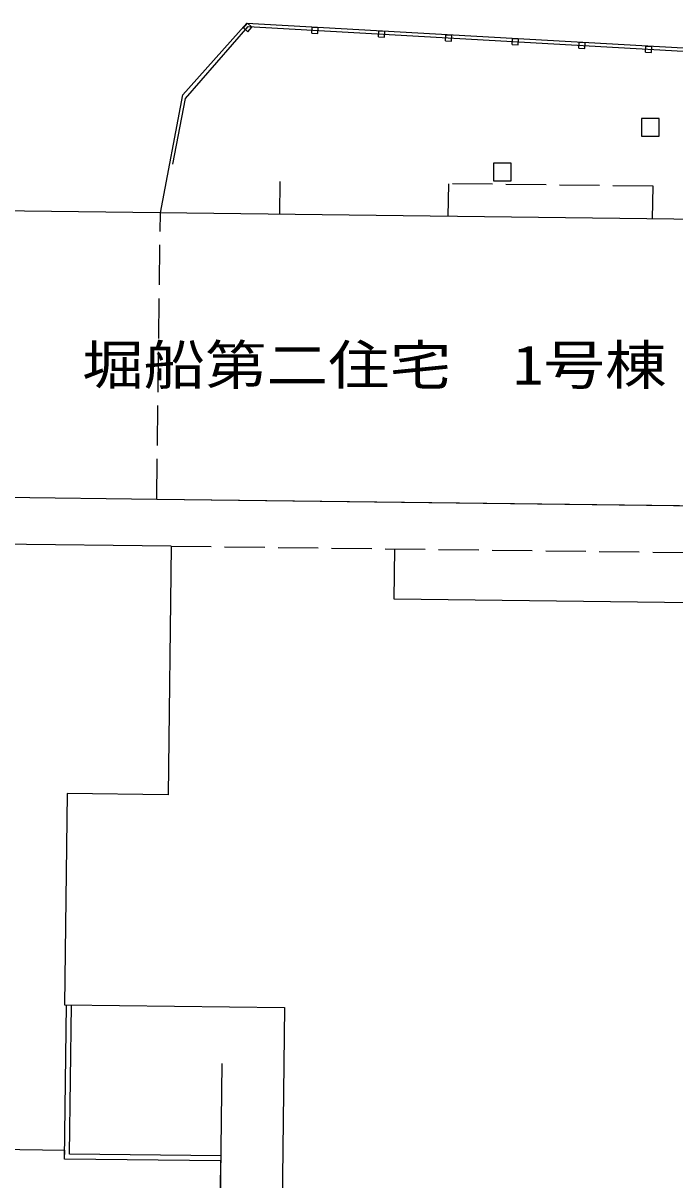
# Model space of a CAD drawing. Units: millimetres, scale not verified. Extents: x -122103 to 97281, y -76501 to 76841.
# Drawn here: x 24833 to 44318, y -49020 to -14448 of the extents above; entities that cross this region are included whole.
import ezdxf
from ezdxf.enums import TextEntityAlignment as Align

# ---------------------------------------------------------------- set-up
doc = ezdxf.new("R2010")
doc.units = ezdxf.units.MM
doc.header["$LTSCALE"] = 400
doc.linetypes.add('DASHED3', pattern=[4, 3, -1])
doc.layers.add('0-F', color=7, linetype='Continuous')
doc.styles.add('ＭＳ ゴシック', font='')
doc.styles.get('ＭＳ ゴシック').set_extended_font_data('MS Gothic')

msp = doc.modelspace()

# ---------------------------------------------------------------- linework, layer by layer
at = {"layer": '0-F'}
for p, q in [((31519.2, -14448.5), (61674.1, -16152.6)), ((29683.7, -16698.8), (31561.6, -14551.1)), ((31561.6, -14551.1), (59958, -16155.7)), ((29311.9, -18664), (29683.7, -16698.8)), ((57715.6, -20472.8), (12285.6, -19910.6)), ((24276.9, -28616.9), (28829.4, -28673.3)), ((28829.4, -28673.3), (57609.7, -29029.4)), ((29256.4, -30080.1), (13106.6, -29880.3)), ((29256.4, -30080.1), (29164.4, -37511.6)), ((26148.8, -37474.3), (26070.7, -43783.9)), ((29164.4, -37511.6), (26148.8, -37474.3)), ((26070.7, -43783.9), (32652.1, -43865.4)), ((26070.7, -43783.9), (32652.1, -43865.4)), ((26072.5, -48396.7), (26129.6, -43784.7)), ((26224.3, -48248.5), (26279.6, -43786.5)), ((32652.1, -43865.4), (32496.9, -56412)), ((30647.6, -56555), (30783.9, -45545.4)), ((21842.4, -48077.5), (26075.8, -48129.8)), ((21842.4, -48077.5), (26075.8, -48129.8)), ((26072.5, -48396.7), (26075.8, -48129.8)), ((26072.5, -48396.7), (26075.8, -48129.8))]:
    msp.add_line(p, q, dxfattribs=at)
at = {"layer": '0-F', "linetype": 'DASHED3'}
for p, q in [((32505.3, -20160.8), (32517.3, -19185.7)), ((32505.3, -20160.8), (32517.3, -19185.7)), ((43653.8, -20298.8), (43665.9, -19323.7)), ((28829.4, -28673.3), (28935.3, -20116.7)), ((29256.4, -30080.1), (60683.5, -30469))]:
    msp.add_line(p, q, dxfattribs=at)
at = {"layer": '0-F'}
for points in [[(28935.3, -20116.7), (29603, -16587.6), (31519.2, -14448.5)], [(31553.2, -14707.8), (31419.3, -14587.6), (31539.5, -14453.7)], [(31553.2, -14707.8), (31673.5, -14573.9), (31539.5, -14453.7)], [(33463.5, -14748.7), (33473.7, -14569), (33653.4, -14579.2)], [(33463.5, -14748.7), (33643.2, -14758.9), (33653.4, -14579.2)], [(35460.3, -14861.5), (35470.5, -14681.8), (35650.2, -14692)], [(35460.3, -14861.5), (35640, -14871.7), (35650.2, -14692)], [(37457.1, -14974.4), (37467.3, -14794.7), (37647, -14804.8)], [(37457.1, -14974.4), (37636.8, -14984.5), (37647, -14804.8)], [(39453.9, -15087.2), (39464.1, -14907.5), (39643.8, -14917.7)], [(39453.9, -15087.2), (39633.7, -15097.4), (39643.8, -14917.7)], [(41450.8, -15200.1), (41460.9, -15020.3), (41640.6, -15030.5)], [(41450.8, -15200.1), (41630.5, -15210.2), (41640.6, -15030.5)], [(43439.3, -15312.4), (43449.5, -15132.7), (43629.2, -15142.9)], [(43439.3, -15312.4), (43619.1, -15322.6), (43629.2, -15142.9)], [(28829.4, -28673.3), (57609.7, -29029.4), (57715.6, -20472.8)], [(44831, -38669.1), (50387.4, -38737.9), (50472.7, -31841.1), (35924, -31661), (35942.5, -30162.9)], [(44831, -38669.1), (50387.4, -38737.9), (50472.7, -31841.1), (35924, -31661), (35942.5, -30162.9)], [(30749.7, -48304.5), (26224.3, -48248.5), (26279.6, -43786.5)], [(28444, -56098.3), (30652.9, -56125.6), (30747.9, -48454.5), (26072.5, -48396.7)], [(28444, -56098.3), (30652.9, -56125.6), (30747.9, -48454.5), (26072.5, -48396.7)]]:
    msp.add_lwpolyline(points, dxfattribs=at)
for points in [[(43845.9, -17830.7), (43845.9, -17300.9), (43316.1, -17300.9), (43316.1, -17830.7)], [(43845.9, -17830.7), (43845.9, -17300.9), (43316.1, -17300.9), (43316.1, -17830.7)], [(39421, -19163.8), (39421, -18634), (38891.2, -18634), (38891.2, -19163.8)], [(39421, -19163.8), (39421, -18634), (38891.2, -18634), (38891.2, -19163.8)]]:
    msp.add_lwpolyline(points, close=True, dxfattribs=at)
at = {"layer": '0-F', "linetype": 'DASHED3'}
msp.add_lwpolyline([(43653.8, -20298.8), (43665.9, -19323.7), (37545.7, -19247.9), (37533.6, -20223.1)], dxfattribs=at)

# ---------------------------------------------------------------- texts
at = {"layer": '0-F', "style": 'ＭＳ ゴシック', "width": 1.15}
msp.add_text('堀船第二住宅\u30001号棟', height=1173, dxfattribs=at).set_placement((26592.4, -25602.6), align=Align.BOTTOM_LEFT)

doc.saveas('drawing.dxf')
